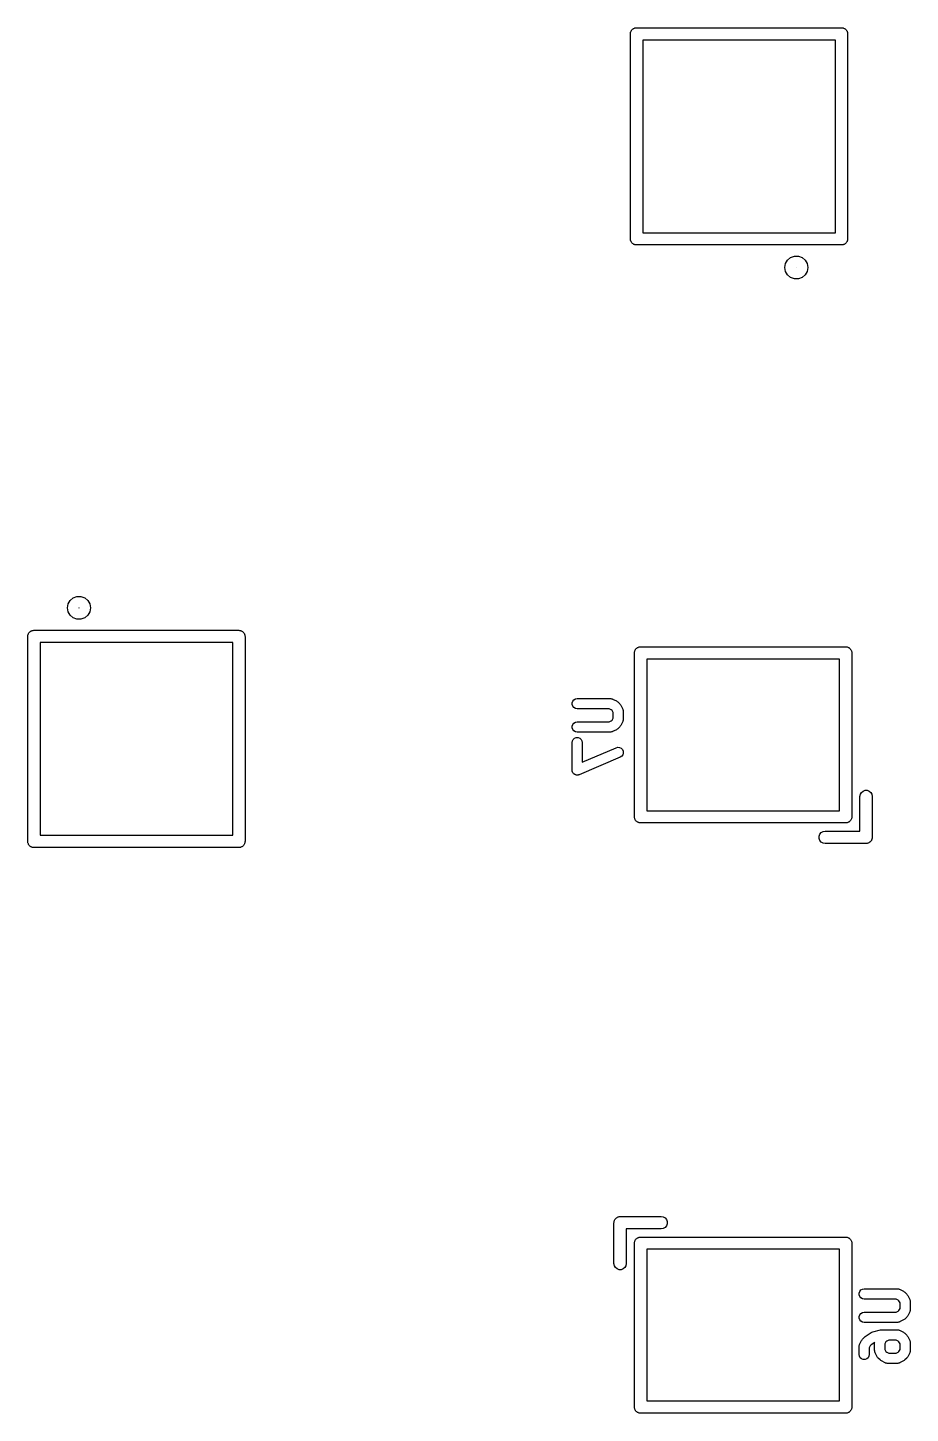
# Model space of a CAD drawing. Extents: x 75.9 to 131.3, y -111.1 to -91.2.
# Drawn here: x 75.92 to 86.69, y -108.12 to -91.22 of the extents above; entities that cross this region are included whole.
import ezdxf

# ---------------------------------------------------------------- set-up
doc = ezdxf.new("R2010")
doc.units = 0
doc.header["$MEASUREMENT"] = 0
doc.layers.add('BLACK', color=7, linetype='CONTINUOUS')

msp = doc.modelspace()

# ---------------------------------------------------------------- linework, layer by layer
at = {"layer": 'Black'}
for p, q in [((83.285, -91.2625), (83.2893, -91.2575)), ((83.2893, -91.2575), (83.2925, -91.2518)), ((83.2925, -91.2518), (83.2976, -91.2476)), ((83.2976, -91.2476), (83.3018, -91.2425)), ((83.3018, -91.2425), (83.3075, -91.2393)), ((83.3075, -91.2393), (83.3125, -91.235)), ((83.3125, -91.235), (83.3187, -91.2328)), ((83.3187, -91.2328), (83.3243, -91.2295)), ((83.3243, -91.2295), (83.3308, -91.2284)), ((83.3308, -91.2284), (83.337, -91.2261)), ((83.337, -91.2261), (83.3435, -91.2261)), ((83.3435, -91.2261), (83.35, -91.225)), ((83.35, -91.225), (85.85, -91.225)), ((85.85, -91.225), (85.8565, -91.2261)), ((85.8565, -91.2261), (85.863, -91.2261)), ((85.863, -91.2261), (85.8692, -91.2284)), ((85.8692, -91.2284), (85.8757, -91.2295)), ((85.8757, -91.2295), (85.8813, -91.2328)), ((85.8813, -91.2328), (85.8875, -91.235)), ((85.8875, -91.235), (85.8925, -91.2393)), ((85.8925, -91.2393), (85.8982, -91.2425)), ((85.8982, -91.2425), (85.9024, -91.2476)), ((85.9024, -91.2476), (85.9075, -91.2518)), ((85.9075, -91.2518), (85.9107, -91.2575)), ((85.9107, -91.2575), (85.915, -91.2625)), ((83.275, -91.3), (83.2761, -91.2935)), ((83.275, -93.8), (83.275, -91.3)), ((83.2761, -91.287), (83.2784, -91.2808)), ((83.2761, -91.2935), (83.2761, -91.287)), ((83.2784, -91.2808), (83.2795, -91.2743)), ((83.2795, -91.2743), (83.2828, -91.2687)), ((83.2828, -91.2687), (83.285, -91.2625)), ((83.425, -91.375), (83.425, -93.725)), ((85.775, -91.375), (83.425, -91.375)), ((85.775, -93.725), (85.775, -91.375)), ((85.915, -91.2625), (85.9172, -91.2687)), ((85.9172, -91.2687), (85.9205, -91.2743)), ((85.9205, -91.2743), (85.9216, -91.2808)), ((85.9216, -91.2808), (85.9239, -91.287)), ((85.9239, -91.287), (85.9239, -91.2935)), ((85.9239, -91.2935), (85.925, -91.3)), ((85.925, -91.3), (85.925, -93.8)), ((83.425, -93.725), (85.775, -93.725)), ((83.2761, -93.8065), (83.275, -93.8)), ((83.2761, -93.813), (83.2761, -93.8065)), ((83.2784, -93.8192), (83.2761, -93.813)), ((83.2795, -93.8257), (83.2784, -93.8192)), ((83.2828, -93.8313), (83.2795, -93.8257)), ((83.285, -93.8375), (83.2828, -93.8313)), ((83.2893, -93.8425), (83.285, -93.8375)), ((83.2925, -93.8482), (83.2893, -93.8425)), ((83.2976, -93.8524), (83.2925, -93.8482)), ((83.3018, -93.8575), (83.2976, -93.8524)), ((83.3075, -93.8607), (83.3018, -93.8575)), ((83.3125, -93.865), (83.3075, -93.8607)), ((83.3187, -93.8672), (83.3125, -93.865)), ((83.3243, -93.8705), (83.3187, -93.8672)), ((83.3308, -93.8716), (83.3243, -93.8705)), ((83.337, -93.8739), (83.3308, -93.8716)), ((83.3435, -93.8739), (83.337, -93.8739)), ((83.35, -93.875), (83.3435, -93.8739)), ((85.85, -93.875), (83.35, -93.875)), ((85.8565, -93.8739), (85.85, -93.875)), ((85.863, -93.8739), (85.8565, -93.8739)), ((85.8692, -93.8716), (85.863, -93.8739)), ((85.8757, -93.8705), (85.8692, -93.8716)), ((85.8813, -93.8672), (85.8757, -93.8705)), ((85.8875, -93.865), (85.8813, -93.8672)), ((85.8925, -93.8607), (85.8875, -93.865)), ((85.8982, -93.8575), (85.8925, -93.8607)), ((85.9024, -93.8524), (85.8982, -93.8575)), ((85.9075, -93.8482), (85.9024, -93.8524)), ((85.9107, -93.8425), (85.9075, -93.8482)), ((85.915, -93.8375), (85.9107, -93.8425)), ((85.9172, -93.8313), (85.915, -93.8375)), ((85.9205, -93.8257), (85.9172, -93.8313)), ((85.9216, -93.8192), (85.9205, -93.8257)), ((85.9239, -93.813), (85.9216, -93.8192)), ((85.925, -93.8), (85.9239, -93.8065)), ((85.9239, -93.8065), (85.9239, -93.813)), ((85.1593, -94.15), (85.1678, -94.1019)), ((85.1678, -94.1019), (85.1922, -94.0596)), ((85.1922, -94.0596), (85.2296, -94.0281)), ((85.2296, -94.0281), (85.2756, -94.0114)), ((85.2756, -94.0114), (85.3244, -94.0114)), ((85.3244, -94.0114), (85.3704, -94.0281)), ((85.3704, -94.0281), (85.4078, -94.0596)), ((85.4078, -94.0596), (85.4322, -94.1019)), ((85.4322, -94.1019), (85.4407, -94.15)), ((85.1678, -94.1981), (85.1593, -94.15)), ((85.1922, -94.2404), (85.1678, -94.1981)), ((85.2296, -94.2719), (85.1922, -94.2404)), ((85.2756, -94.2886), (85.2296, -94.2719)), ((85.3244, -94.2886), (85.2756, -94.2886)), ((85.2995, -94.1495), (85.2993, -94.1498)), ((85.2993, -94.1498), (85.2993, -94.15)), ((85.2993, -94.15), (85.2993, -94.1502)), ((85.2993, -94.1502), (85.2995, -94.1505)), ((85.2996, -94.1494), (85.2995, -94.1495)), ((85.2995, -94.1505), (85.2996, -94.1506)), ((85.2999, -94.1493), (85.2996, -94.1494)), ((85.2996, -94.1506), (85.2999, -94.1507)), ((85.3001, -94.1493), (85.2999, -94.1493)), ((85.2999, -94.1507), (85.3001, -94.1507)), ((85.3004, -94.1494), (85.3001, -94.1493)), ((85.3001, -94.1507), (85.3004, -94.1506)), ((85.3005, -94.1495), (85.3004, -94.1494)), ((85.3004, -94.1506), (85.3005, -94.1505)), ((85.3007, -94.1498), (85.3005, -94.1495)), ((85.3005, -94.1505), (85.3007, -94.1502)), ((85.3007, -94.15), (85.3007, -94.1498)), ((85.3007, -94.1502), (85.3007, -94.15)), ((85.3704, -94.2719), (85.3244, -94.2886)), ((85.4078, -94.2404), (85.3704, -94.2719)), ((85.4322, -94.1981), (85.4078, -94.2404)), ((85.4407, -94.15), (85.4322, -94.1981)), ((76.4422, -98.2096), (76.4796, -98.1781)), ((76.4796, -98.1781), (76.5256, -98.1614)), ((76.5256, -98.1614), (76.5744, -98.1614)), ((76.5744, -98.1614), (76.6204, -98.1781)), ((76.6204, -98.1781), (76.6578, -98.2096)), ((76.4093, -98.3), (76.4178, -98.2519)), ((76.4178, -98.3481), (76.4093, -98.3)), ((76.4178, -98.2519), (76.4422, -98.2096)), ((76.4422, -98.3904), (76.4178, -98.3481)), ((76.5495, -98.2995), (76.5493, -98.2998)), ((76.5493, -98.2998), (76.5493, -98.3)), ((76.5493, -98.3), (76.5493, -98.3002)), ((76.5493, -98.3002), (76.5495, -98.3005)), ((76.5496, -98.2994), (76.5495, -98.2995)), ((76.5495, -98.3005), (76.5496, -98.3006)), ((76.5499, -98.2993), (76.5496, -98.2994)), ((76.5496, -98.3006), (76.5499, -98.3007)), ((76.5501, -98.2993), (76.5499, -98.2993)), ((76.5499, -98.3007), (76.5501, -98.3007)), ((76.5504, -98.2994), (76.5501, -98.2993)), ((76.5501, -98.3007), (76.5504, -98.3006)), ((76.5505, -98.2995), (76.5504, -98.2994)), ((76.5504, -98.3006), (76.5505, -98.3005)), ((76.5507, -98.2998), (76.5505, -98.2995)), ((76.5505, -98.3005), (76.5507, -98.3002)), ((76.5507, -98.3), (76.5507, -98.2998)), ((76.5507, -98.3002), (76.5507, -98.3)), ((76.6578, -98.2096), (76.6822, -98.2519)), ((76.6822, -98.3481), (76.6578, -98.3904)), ((76.6822, -98.2519), (76.6907, -98.3)), ((76.6907, -98.3), (76.6822, -98.3481)), ((76.4796, -98.4219), (76.4422, -98.3904)), ((76.5256, -98.4386), (76.4796, -98.4219)), ((76.5744, -98.4386), (76.5256, -98.4386)), ((76.6204, -98.4219), (76.5744, -98.4386)), ((76.6578, -98.3904), (76.6204, -98.4219)), ((75.925, -98.65), (75.9261, -98.6435)), ((75.925, -101.15), (75.925, -98.65)), ((75.9261, -98.637), (75.9284, -98.6308)), ((75.9261, -98.6435), (75.9261, -98.637)), ((75.9284, -98.6308), (75.9295, -98.6243)), ((75.9295, -98.6243), (75.9328, -98.6187)), ((75.9328, -98.6187), (75.935, -98.6125)), ((75.935, -98.6125), (75.9393, -98.6075)), ((75.9393, -98.6075), (75.9425, -98.6018)), ((75.9425, -98.6018), (75.9476, -98.5976)), ((75.9476, -98.5976), (75.9518, -98.5925)), ((75.9518, -98.5925), (75.9575, -98.5893)), ((75.9575, -98.5893), (75.9625, -98.585)), ((75.9625, -98.585), (75.9687, -98.5828)), ((75.9687, -98.5828), (75.9743, -98.5795)), ((75.9743, -98.5795), (75.9808, -98.5784)), ((75.9808, -98.5784), (75.987, -98.5761)), ((75.987, -98.5761), (75.9935, -98.5761)), ((75.9935, -98.5761), (76, -98.575)), ((76, -98.575), (78.5, -98.575)), ((78.5, -98.575), (78.5065, -98.5761)), ((78.5065, -98.5761), (78.513, -98.5761)), ((78.513, -98.5761), (78.5192, -98.5784)), ((78.5192, -98.5784), (78.5257, -98.5795)), ((78.5257, -98.5795), (78.5313, -98.5828)), ((78.5313, -98.5828), (78.5375, -98.585)), ((78.5375, -98.585), (78.5425, -98.5893)), ((78.5425, -98.5893), (78.5482, -98.5925)), ((78.5482, -98.5925), (78.5524, -98.5976)), ((78.5524, -98.5976), (78.5575, -98.6018)), ((78.5575, -98.6018), (78.5607, -98.6075)), ((78.5607, -98.6075), (78.565, -98.6125)), ((78.565, -98.6125), (78.5672, -98.6187)), ((78.5672, -98.6187), (78.5705, -98.6243)), ((78.5705, -98.6243), (78.5716, -98.6308)), ((78.5716, -98.6308), (78.5739, -98.637)), ((78.5739, -98.637), (78.5739, -98.6435)), ((78.5739, -98.6435), (78.575, -98.65)), ((78.575, -98.65), (78.575, -101.15)), ((76.075, -98.725), (76.075, -101.075)), ((78.425, -98.725), (76.075, -98.725)), ((78.425, -101.075), (78.425, -98.725)), ((83.325, -98.85), (83.3261, -98.8435)), ((83.325, -100.85), (83.325, -98.85)), ((83.3261, -98.837), (83.3284, -98.8308)), ((83.3261, -98.8435), (83.3261, -98.837)), ((83.3284, -98.8308), (83.3295, -98.8243)), ((83.3295, -98.8243), (83.3328, -98.8187)), ((83.3328, -98.8187), (83.335, -98.8125)), ((83.335, -98.8125), (83.3393, -98.8075)), ((83.3393, -98.8075), (83.3425, -98.8018)), ((83.3425, -98.8018), (83.3476, -98.7976)), ((83.3476, -98.7976), (83.3518, -98.7925)), ((83.3518, -98.7925), (83.3575, -98.7893)), ((83.3575, -98.7893), (83.3625, -98.785)), ((83.3625, -98.785), (83.3687, -98.7828)), ((83.3687, -98.7828), (83.3743, -98.7795)), ((83.3743, -98.7795), (83.3808, -98.7784)), ((83.3808, -98.7784), (83.387, -98.7761)), ((83.387, -98.7761), (83.3935, -98.7761)), ((83.3935, -98.7761), (83.4, -98.775)), ((83.4, -98.775), (85.9, -98.775)), ((85.9, -98.775), (85.9065, -98.7761)), ((85.9065, -98.7761), (85.913, -98.7761)), ((85.913, -98.7761), (85.9192, -98.7784)), ((85.9192, -98.7784), (85.9257, -98.7795)), ((85.9257, -98.7795), (85.9313, -98.7828)), ((85.9313, -98.7828), (85.9375, -98.785)), ((85.9375, -98.785), (85.9425, -98.7893)), ((85.9425, -98.7893), (85.9482, -98.7925)), ((85.9482, -98.7925), (85.9524, -98.7976)), ((85.9524, -98.7976), (85.9575, -98.8018)), ((85.9575, -98.8018), (85.9607, -98.8075)), ((85.9607, -98.8075), (85.965, -98.8125)), ((85.965, -98.8125), (85.9672, -98.8187)), ((85.9672, -98.8187), (85.9705, -98.8243)), ((85.9705, -98.8243), (85.9716, -98.8308)), ((85.9716, -98.8308), (85.9739, -98.837)), ((85.9739, -98.837), (85.9739, -98.8435)), ((85.9739, -98.8435), (85.975, -98.85)), ((85.975, -98.85), (85.975, -100.85)), ((83.475, -98.925), (83.475, -100.775)), ((85.825, -98.925), (83.475, -98.925)), ((85.825, -100.775), (85.825, -98.925)), ((82.5646, -99.4582), (82.5721, -99.4378)), ((82.5646, -99.4799), (82.5646, -99.4582)), ((82.5721, -99.5003), (82.5646, -99.4799)), ((82.5721, -99.4378), (82.586, -99.4212)), ((82.586, -99.5169), (82.5721, -99.5003)), ((82.586, -99.4212), (82.6048, -99.4103)), ((82.6048, -99.5278), (82.586, -99.5169)), ((82.6048, -99.4103), (82.6262, -99.4065)), ((82.6262, -99.5315), (82.6048, -99.5278)), ((82.6262, -99.4065), (83.031, -99.4065)), ((83.0162, -99.5315), (82.6262, -99.5315)), ((83.0416, -99.5442), (83.0162, -99.5315)), ((83.031, -99.4065), (83.0345, -99.4072)), ((83.0345, -99.4072), (83.0381, -99.407)), ((83.0381, -99.407), (83.0451, -99.409)), ((83.0451, -99.409), (83.0523, -99.4103)), ((83.0523, -99.4103), (83.0554, -99.4121)), ((83.0554, -99.4121), (83.0589, -99.4131)), ((83.0589, -99.4131), (83.1065, -99.437)), ((83.1065, -99.437), (83.1146, -99.4429)), ((83.1146, -99.4429), (83.1228, -99.4487)), ((83.1228, -99.4487), (83.1466, -99.4725)), ((83.1466, -99.4725), (83.1523, -99.4807)), ((83.1523, -99.4807), (83.1583, -99.4887)), ((83.1583, -99.4887), (83.1821, -99.5363)), ((83.1821, -99.5363), (83.1831, -99.5398)), ((83.1831, -99.5398), (83.1849, -99.5429)), ((82.5721, -99.7235), (82.586, -99.7069)), ((82.586, -99.7069), (82.6048, -99.696)), ((82.6048, -99.696), (82.6262, -99.6923)), ((82.6262, -99.6923), (83.0162, -99.6923)), ((83.0162, -99.6923), (83.0416, -99.6796)), ((83.051, -99.5537), (83.0416, -99.5442)), ((83.0416, -99.6796), (83.051, -99.6701)), ((83.0637, -99.579), (83.051, -99.5537)), ((83.051, -99.6701), (83.0637, -99.6448)), ((83.0637, -99.6448), (83.0637, -99.579)), ((83.1821, -99.6875), (83.1583, -99.7351)), ((83.1831, -99.684), (83.1821, -99.6875)), ((83.1849, -99.6809), (83.1831, -99.684)), ((83.1849, -99.5429), (83.1862, -99.5501)), ((83.1862, -99.6737), (83.1849, -99.6809)), ((83.1862, -99.5501), (83.1883, -99.5571)), ((83.1883, -99.6667), (83.1862, -99.6737)), ((83.1883, -99.5571), (83.1881, -99.5607)), ((83.1881, -99.5607), (83.1887, -99.5643)), ((83.1887, -99.6595), (83.1881, -99.6631)), ((83.1881, -99.6631), (83.1883, -99.6667)), ((83.1887, -99.5643), (83.1887, -99.6595)), ((82.5646, -99.7439), (82.5721, -99.7235)), ((82.5646, -99.7656), (82.5646, -99.7439)), ((82.5721, -99.786), (82.5646, -99.7656)), ((82.586, -99.8026), (82.5721, -99.786)), ((82.6048, -99.8135), (82.586, -99.8026)), ((82.6262, -99.8173), (82.6048, -99.8135)), ((83.031, -99.8173), (82.6262, -99.8173)), ((83.0345, -99.8166), (83.031, -99.8173)), ((83.0381, -99.8169), (83.0345, -99.8166)), ((83.0451, -99.8148), (83.0381, -99.8169)), ((83.0523, -99.8135), (83.0451, -99.8148)), ((83.0555, -99.8117), (83.0523, -99.8135)), ((83.0589, -99.8107), (83.0555, -99.8117)), ((83.1065, -99.7869), (83.0589, -99.8107)), ((83.1146, -99.7809), (83.1065, -99.7869)), ((83.1228, -99.7751), (83.1146, -99.7809)), ((83.1466, -99.7513), (83.1228, -99.7751)), ((83.1523, -99.7431), (83.1466, -99.7513)), ((83.1583, -99.7351), (83.1523, -99.7431)), ((82.5637, -99.9452), (82.5675, -99.9239)), ((82.5637, -100.279), (82.5637, -99.9452)), ((82.5675, -99.9239), (82.5783, -99.9051)), ((82.5783, -99.9051), (82.5949, -99.8911)), ((82.5949, -99.8911), (82.6153, -99.8837)), ((82.6153, -99.8837), (82.637, -99.8837)), ((82.637, -99.8837), (82.6574, -99.8911)), ((82.6574, -99.8911), (82.6741, -99.9051)), ((82.6741, -99.9051), (82.6849, -99.9239)), ((82.6849, -99.9239), (82.6887, -99.9452)), ((82.6887, -99.9452), (82.6887, -100.184)), ((82.6887, -100.184), (83.1016, -100.007)), ((83.1016, -100.007), (83.1227, -100.002)), ((83.1227, -100.002), (83.1443, -100.004)), ((83.1443, -100.004), (83.1636, -100.014)), ((83.1636, -100.014), (83.1785, -100.03)), ((83.1785, -100.03), (83.187, -100.05)), ((83.1508, -100.122), (82.6508, -100.336)), ((83.169, -100.11), (83.1508, -100.122)), ((83.182, -100.092), (83.169, -100.11)), ((83.1883, -100.072), (83.182, -100.092)), ((83.187, -100.05), (83.1883, -100.072)), ((82.5649, -100.286), (82.5637, -100.279)), ((82.5653, -100.293), (82.5649, -100.286)), ((82.5668, -100.296), (82.5653, -100.293)), ((82.5675, -100.3), (82.5668, -100.296)), ((82.5711, -100.306), (82.5675, -100.3)), ((82.5739, -100.313), (82.5711, -100.306)), ((82.5764, -100.316), (82.5739, -100.313)), ((82.5783, -100.319), (82.5764, -100.316)), ((82.5838, -100.323), (82.5783, -100.319)), ((82.5887, -100.329), (82.5838, -100.323)), ((82.5921, -100.33), (82.5887, -100.329)), ((82.5949, -100.333), (82.5921, -100.33)), ((82.6017, -100.335), (82.5949, -100.333)), ((82.6081, -100.338), (82.6017, -100.335)), ((82.6118, -100.339), (82.6081, -100.338)), ((82.6153, -100.34), (82.6118, -100.339)), ((82.6225, -100.34), (82.6153, -100.34)), ((82.6297, -100.341), (82.6225, -100.34)), ((82.6333, -100.34), (82.6297, -100.341)), ((82.637, -100.34), (82.6333, -100.34)), ((82.6438, -100.338), (82.637, -100.34)), ((82.6508, -100.336), (82.6438, -100.338)), ((86.0795, -100.574), (86.0925, -100.552)), ((86.0925, -100.552), (86.1125, -100.535)), ((86.1125, -100.535), (86.137, -100.526)), ((86.137, -100.526), (86.163, -100.526)), ((86.163, -100.526), (86.1875, -100.535)), ((86.1875, -100.535), (86.2075, -100.552)), ((86.2075, -100.552), (86.2205, -100.574)), ((86.075, -100.6), (86.0795, -100.574)), ((86.075, -101.025), (86.075, -100.6)), ((86.2205, -100.574), (86.225, -100.6)), ((86.225, -100.6), (86.225, -101.1)), ((83.3261, -100.856), (83.325, -100.85)), ((83.3261, -100.863), (83.3261, -100.856)), ((83.3284, -100.869), (83.3261, -100.863)), ((83.3295, -100.876), (83.3284, -100.869)), ((83.3328, -100.881), (83.3295, -100.876)), ((83.335, -100.887), (83.3328, -100.881)), ((83.3393, -100.893), (83.335, -100.887)), ((83.3425, -100.898), (83.3393, -100.893)), ((83.475, -100.775), (85.825, -100.775)), ((85.9607, -100.893), (85.9575, -100.898)), ((85.965, -100.887), (85.9607, -100.893)), ((85.9672, -100.881), (85.965, -100.887)), ((85.9705, -100.876), (85.9672, -100.881)), ((85.9716, -100.869), (85.9705, -100.876)), ((85.9739, -100.863), (85.9716, -100.869)), ((85.975, -100.85), (85.9739, -100.856)), ((85.9739, -100.856), (85.9739, -100.863)), ((83.3476, -100.902), (83.3425, -100.898)), ((83.3518, -100.907), (83.3476, -100.902)), ((83.3575, -100.911), (83.3518, -100.907)), ((83.3625, -100.915), (83.3575, -100.911)), ((83.3687, -100.917), (83.3625, -100.915)), ((83.3743, -100.92), (83.3687, -100.917)), ((83.3808, -100.922), (83.3743, -100.92)), ((83.387, -100.924), (83.3808, -100.922)), ((83.3935, -100.924), (83.387, -100.924)), ((83.4, -100.925), (83.3935, -100.924)), ((85.9, -100.925), (83.4, -100.925)), ((85.5761, -101.087), (85.585, -101.062)), ((85.585, -101.062), (85.6018, -101.043)), ((85.6018, -101.043), (85.6243, -101.03)), ((85.6243, -101.03), (85.65, -101.025)), ((85.65, -101.025), (86.075, -101.025)), ((85.9065, -100.924), (85.9, -100.925)), ((85.913, -100.924), (85.9065, -100.924)), ((85.9192, -100.922), (85.913, -100.924)), ((85.9257, -100.92), (85.9192, -100.922)), ((85.9313, -100.917), (85.9257, -100.92)), ((85.9375, -100.915), (85.9313, -100.917)), ((85.9425, -100.911), (85.9375, -100.915)), ((85.9482, -100.907), (85.9425, -100.911)), ((85.9524, -100.902), (85.9482, -100.907)), ((85.9575, -100.898), (85.9524, -100.902)), ((75.9261, -101.156), (75.925, -101.15)), ((75.9261, -101.163), (75.9261, -101.156)), ((75.9284, -101.169), (75.9261, -101.163)), ((75.9295, -101.176), (75.9284, -101.169)), ((75.9328, -101.181), (75.9295, -101.176)), ((75.935, -101.188), (75.9328, -101.181)), ((75.9393, -101.193), (75.935, -101.188)), ((75.9425, -101.198), (75.9393, -101.193)), ((75.9476, -101.202), (75.9425, -101.198)), ((75.9518, -101.207), (75.9476, -101.202)), ((75.9575, -101.211), (75.9518, -101.207)), ((75.9625, -101.215), (75.9575, -101.211)), ((75.9687, -101.217), (75.9625, -101.215)), ((75.9743, -101.22), (75.9687, -101.217)), ((75.9808, -101.222), (75.9743, -101.22)), ((75.987, -101.224), (75.9808, -101.222)), ((75.9935, -101.224), (75.987, -101.224)), ((76, -101.225), (75.9935, -101.224)), ((78.5, -101.225), (76, -101.225)), ((76.075, -101.075), (78.425, -101.075)), ((78.5065, -101.224), (78.5, -101.225)), ((78.513, -101.224), (78.5065, -101.224)), ((78.5192, -101.222), (78.513, -101.224)), ((78.5257, -101.22), (78.5192, -101.222)), ((78.5313, -101.217), (78.5257, -101.22)), ((78.5375, -101.215), (78.5313, -101.217)), ((78.5425, -101.211), (78.5375, -101.215)), ((78.5482, -101.207), (78.5425, -101.211)), ((78.5524, -101.202), (78.5482, -101.207)), ((78.5575, -101.198), (78.5524, -101.202)), ((78.5607, -101.193), (78.5575, -101.198)), ((78.565, -101.188), (78.5607, -101.193)), ((78.5672, -101.181), (78.565, -101.188)), ((78.5705, -101.176), (78.5672, -101.181)), ((78.5716, -101.169), (78.5705, -101.176)), ((78.5739, -101.163), (78.5716, -101.169)), ((78.575, -101.15), (78.5739, -101.156)), ((78.5739, -101.156), (78.5739, -101.163)), ((85.5761, -101.113), (85.5761, -101.087)), ((85.585, -101.137), (85.5761, -101.113)), ((85.6018, -101.157), (85.585, -101.137)), ((85.6243, -101.17), (85.6018, -101.157)), ((85.65, -101.175), (85.6243, -101.17)), ((86.15, -101.175), (85.65, -101.175)), ((86.1565, -101.174), (86.15, -101.175)), ((86.163, -101.174), (86.1565, -101.174)), ((86.1692, -101.172), (86.163, -101.174)), ((86.1757, -101.17), (86.1692, -101.172)), ((86.1813, -101.167), (86.1757, -101.17)), ((86.1875, -101.165), (86.1813, -101.167)), ((86.1925, -101.161), (86.1875, -101.165)), ((86.1982, -101.157), (86.1925, -101.161)), ((86.2024, -101.152), (86.1982, -101.157)), ((86.2075, -101.148), (86.2024, -101.152)), ((86.2107, -101.143), (86.2075, -101.148)), ((86.215, -101.137), (86.2107, -101.143)), ((86.2172, -101.131), (86.215, -101.137)), ((86.2205, -101.126), (86.2172, -101.131)), ((86.2216, -101.119), (86.2205, -101.126)), ((86.2239, -101.113), (86.2216, -101.119)), ((86.225, -101.1), (86.2239, -101.106)), ((86.2239, -101.106), (86.2239, -101.113)), ((83.075, -105.8), (83.0761, -105.794)), ((83.0761, -105.787), (83.0784, -105.781)), ((83.0761, -105.794), (83.0761, -105.787)), ((83.0784, -105.781), (83.0795, -105.774)), ((83.0795, -105.774), (83.0828, -105.769)), ((83.0828, -105.769), (83.085, -105.762)), ((83.085, -105.762), (83.0893, -105.757)), ((83.0893, -105.757), (83.0925, -105.752)), ((83.0925, -105.752), (83.0976, -105.748)), ((83.0976, -105.748), (83.1018, -105.743)), ((83.1018, -105.743), (83.1075, -105.739)), ((83.1075, -105.739), (83.1125, -105.735)), ((83.1125, -105.735), (83.1187, -105.733)), ((83.1187, -105.733), (83.1243, -105.73)), ((83.1243, -105.73), (83.1308, -105.728)), ((83.1308, -105.728), (83.137, -105.726)), ((83.137, -105.726), (83.1435, -105.726)), ((83.1435, -105.726), (83.15, -105.725)), ((83.15, -105.725), (83.65, -105.725)), ((83.65, -105.725), (83.6757, -105.73)), ((83.6757, -105.73), (83.6982, -105.743)), ((83.6982, -105.743), (83.715, -105.762)), ((83.715, -105.762), (83.7239, -105.787)), ((83.7239, -105.787), (83.7239, -105.813)), ((83.075, -106.3), (83.075, -105.8)), ((83.65, -105.875), (83.225, -105.875)), ((83.225, -105.875), (83.225, -106.3)), ((83.6757, -105.87), (83.65, -105.875)), ((83.6982, -105.857), (83.6757, -105.87)), ((83.715, -105.837), (83.6982, -105.857)), ((83.7239, -105.813), (83.715, -105.837)), ((83.325, -106.05), (83.3261, -106.044)), ((83.325, -108.05), (83.325, -106.05)), ((83.3261, -106.037), (83.3284, -106.031)), ((83.3261, -106.044), (83.3261, -106.037)), ((83.3284, -106.031), (83.3295, -106.024)), ((83.3295, -106.024), (83.3328, -106.019)), ((83.3328, -106.019), (83.335, -106.012)), ((83.335, -106.012), (83.3393, -106.007)), ((83.3393, -106.007), (83.3425, -106.002)), ((83.3425, -106.002), (83.3476, -105.998)), ((83.3476, -105.998), (83.3518, -105.993)), ((83.3518, -105.993), (83.3575, -105.989)), ((83.3575, -105.989), (83.3625, -105.985)), ((83.3625, -105.985), (83.3687, -105.983)), ((83.3687, -105.983), (83.3743, -105.98)), ((83.3743, -105.98), (83.3808, -105.978)), ((83.3808, -105.978), (83.387, -105.976)), ((83.387, -105.976), (83.3935, -105.976)), ((83.3935, -105.976), (83.4, -105.975)), ((83.4, -105.975), (85.9, -105.975)), ((83.475, -106.125), (83.475, -107.975)), ((85.825, -106.125), (83.475, -106.125)), ((85.825, -107.975), (85.825, -106.125)), ((85.9, -105.975), (85.9065, -105.976)), ((85.9065, -105.976), (85.913, -105.976)), ((85.913, -105.976), (85.9192, -105.978)), ((85.9192, -105.978), (85.9257, -105.98)), ((85.9257, -105.98), (85.9313, -105.983)), ((85.9313, -105.983), (85.9375, -105.985)), ((85.9375, -105.985), (85.9425, -105.989)), ((85.9425, -105.989), (85.9482, -105.993)), ((85.9482, -105.993), (85.9524, -105.998)), ((85.9524, -105.998), (85.9575, -106.002)), ((85.9575, -106.002), (85.9607, -106.007)), ((85.9607, -106.007), (85.965, -106.012)), ((85.965, -106.012), (85.9672, -106.019)), ((85.9672, -106.019), (85.9705, -106.024)), ((85.9705, -106.024), (85.9716, -106.031)), ((85.9716, -106.031), (85.9739, -106.037)), ((85.9739, -106.037), (85.9739, -106.044)), ((85.9739, -106.044), (85.975, -106.05)), ((85.975, -106.05), (85.975, -108.05)), ((83.0795, -106.326), (83.075, -106.3)), ((83.225, -106.3), (83.2205, -106.326)), ((83.0925, -106.348), (83.0795, -106.326)), ((83.1125, -106.365), (83.0925, -106.348)), ((83.137, -106.374), (83.1125, -106.365)), ((83.163, -106.374), (83.137, -106.374)), ((83.1875, -106.365), (83.163, -106.374)), ((83.2075, -106.348), (83.1875, -106.365)), ((83.2205, -106.326), (83.2075, -106.348)), ((86.0646, -106.658), (86.0721, -106.638)), ((86.0721, -106.638), (86.086, -106.621)), ((86.086, -106.621), (86.1048, -106.61)), ((86.1048, -106.61), (86.1262, -106.607)), ((86.1262, -106.607), (86.531, -106.607)), ((86.531, -106.607), (86.5345, -106.607)), ((86.5345, -106.607), (86.5381, -106.607)), ((86.5381, -106.607), (86.5451, -106.609)), ((86.5451, -106.609), (86.5523, -106.61)), ((86.5523, -106.61), (86.5554, -106.612)), ((86.5554, -106.612), (86.5589, -106.613)), ((86.5589, -106.613), (86.6065, -106.637)), ((86.6065, -106.637), (86.6146, -106.643)), ((86.0646, -106.68), (86.0646, -106.658)), ((86.0721, -106.7), (86.0646, -106.68)), ((86.086, -106.717), (86.0721, -106.7)), ((86.1048, -106.728), (86.086, -106.717)), ((86.1262, -106.732), (86.1048, -106.728)), ((86.5162, -106.732), (86.1262, -106.732)), ((86.5416, -106.744), (86.5162, -106.732)), ((86.551, -106.754), (86.5416, -106.744)), ((86.5637, -106.779), (86.551, -106.754)), ((86.5637, -106.845), (86.5637, -106.779)), ((86.6146, -106.643), (86.6228, -106.649)), ((86.6228, -106.649), (86.6466, -106.672)), ((86.6466, -106.672), (86.6523, -106.681)), ((86.6523, -106.681), (86.6583, -106.689)), ((86.6583, -106.689), (86.6821, -106.736)), ((86.6821, -106.736), (86.6831, -106.74)), ((86.6831, -106.74), (86.6849, -106.743)), ((86.6849, -106.743), (86.6862, -106.75)), ((86.6862, -106.75), (86.6883, -106.757)), ((86.6883, -106.757), (86.6881, -106.761)), ((86.6881, -106.761), (86.6887, -106.764)), ((86.6887, -106.764), (86.6887, -106.86)), ((86.0646, -106.944), (86.0721, -106.924)), ((86.0646, -106.966), (86.0646, -106.944)), ((86.0721, -106.986), (86.0646, -106.966)), ((86.0721, -106.924), (86.086, -106.907)), ((86.086, -106.907), (86.1048, -106.896)), ((86.1048, -106.896), (86.1262, -106.892)), ((86.1262, -106.892), (86.5162, -106.892)), ((86.5162, -106.892), (86.5416, -106.88)), ((86.5416, -106.88), (86.551, -106.87)), ((86.551, -106.87), (86.5637, -106.845)), ((86.6228, -106.975), (86.6146, -106.981)), ((86.6466, -106.951), (86.6228, -106.975)), ((86.6523, -106.943), (86.6466, -106.951)), ((86.6583, -106.935), (86.6523, -106.943)), ((86.6821, -106.887), (86.6583, -106.935)), ((86.6831, -106.884), (86.6821, -106.887)), ((86.6849, -106.881), (86.6831, -106.884)), ((86.6862, -106.874), (86.6849, -106.881)), ((86.6883, -106.867), (86.6862, -106.874)), ((86.6887, -106.86), (86.6881, -106.863)), ((86.6881, -106.863), (86.6883, -106.867)), ((86.086, -107.003), (86.0721, -106.986)), ((86.1048, -107.013), (86.086, -107.003)), ((86.1262, -107.017), (86.1048, -107.013)), ((86.531, -107.017), (86.1262, -107.017)), ((86.1391, -107.188), (86.2106, -107.141)), ((86.2106, -107.141), (86.2203, -107.137)), ((86.2203, -107.137), (86.2301, -107.132)), ((86.2301, -107.132), (86.3253, -107.108)), ((86.3253, -107.108), (86.3329, -107.108)), ((86.3329, -107.108), (86.3405, -107.107)), ((86.3405, -107.107), (86.531, -107.107)), ((86.5345, -107.017), (86.531, -107.017)), ((86.531, -107.107), (86.5345, -107.107)), ((86.5381, -107.017), (86.5345, -107.017)), ((86.5345, -107.107), (86.5381, -107.107)), ((86.5451, -107.015), (86.5381, -107.017)), ((86.5381, -107.107), (86.5451, -107.109)), ((86.5523, -107.013), (86.5451, -107.015)), ((86.5451, -107.109), (86.5523, -107.11)), ((86.5555, -107.012), (86.5523, -107.013)), ((86.5523, -107.11), (86.5555, -107.112)), ((86.5589, -107.011), (86.5555, -107.012)), ((86.5555, -107.112), (86.5589, -107.113)), ((86.6065, -106.987), (86.5589, -107.011)), ((86.5589, -107.113), (86.6065, -107.137)), ((86.6146, -106.981), (86.6065, -106.987)), ((86.6065, -107.137), (86.6146, -107.143)), ((86.6146, -107.143), (86.6228, -107.149)), ((86.0637, -107.312), (86.0643, -107.308)), ((86.0637, -107.407), (86.0637, -107.312)), ((86.0641, -107.305), (86.0662, -107.298)), ((86.0643, -107.308), (86.0641, -107.305)), ((86.0662, -107.298), (86.0675, -107.291)), ((86.0675, -107.291), (86.0693, -107.287)), ((86.0693, -107.287), (86.0703, -107.284)), ((86.0703, -107.284), (86.0941, -107.236)), ((86.0941, -107.236), (86.1001, -107.228)), ((86.1001, -107.228), (86.1058, -107.22)), ((86.1058, -107.22), (86.1296, -107.196)), ((86.1296, -107.196), (86.1347, -107.193)), ((86.1347, -107.193), (86.1391, -107.188)), ((86.2014, -107.301), (86.1887, -107.327)), ((86.2136, -107.289), (86.2014, -107.301)), ((86.2546, -107.262), (86.2136, -107.289)), ((86.2542, -107.264), (86.2546, -107.262)), ((86.2542, -107.36), (86.2542, -107.264)), ((86.3918, -107.254), (86.3792, -107.279)), ((86.3792, -107.279), (86.3792, -107.345)), ((86.4013, -107.244), (86.3918, -107.254)), ((86.4267, -107.232), (86.4013, -107.244)), ((86.5162, -107.232), (86.4267, -107.232)), ((86.5416, -107.244), (86.5162, -107.232)), ((86.551, -107.254), (86.5416, -107.244)), ((86.5637, -107.279), (86.551, -107.254)), ((86.5637, -107.345), (86.5637, -107.279)), ((86.6228, -107.149), (86.6466, -107.172)), ((86.6466, -107.172), (86.6523, -107.181)), ((86.6523, -107.181), (86.6583, -107.189)), ((86.6583, -107.189), (86.6821, -107.236)), ((86.6821, -107.236), (86.6831, -107.24)), ((86.6831, -107.24), (86.6849, -107.243)), ((86.6849, -107.243), (86.6862, -107.25)), ((86.6862, -107.25), (86.6883, -107.257)), ((86.6883, -107.257), (86.6881, -107.261)), ((86.6881, -107.261), (86.6887, -107.264)), ((86.6887, -107.264), (86.6887, -107.36)), ((86.0675, -107.429), (86.0637, -107.407)), ((86.0783, -107.447), (86.0675, -107.429)), ((86.0949, -107.461), (86.0783, -107.447)), ((86.1153, -107.469), (86.0949, -107.461)), ((86.137, -107.469), (86.1153, -107.469)), ((86.1574, -107.461), (86.137, -107.469)), ((86.1741, -107.447), (86.1574, -107.461)), ((86.1849, -107.429), (86.1741, -107.447)), ((86.1887, -107.407), (86.1849, -107.429)), ((86.1887, -107.327), (86.1887, -107.407)), ((86.2548, -107.363), (86.2542, -107.36)), ((86.2546, -107.367), (86.2548, -107.363)), ((86.2567, -107.374), (86.2546, -107.367)), ((86.2579, -107.381), (86.2567, -107.374)), ((86.2597, -107.384), (86.2579, -107.381)), ((86.2608, -107.387), (86.2597, -107.384)), ((86.2846, -107.435), (86.2608, -107.387)), ((86.2905, -107.443), (86.2846, -107.435)), ((86.2963, -107.451), (86.2905, -107.443)), ((86.3201, -107.475), (86.2963, -107.451)), ((86.3283, -107.481), (86.3201, -107.475)), ((86.3363, -107.487), (86.3283, -107.481)), ((86.3792, -107.345), (86.3918, -107.37)), ((86.3918, -107.37), (86.4013, -107.38)), ((86.4013, -107.38), (86.4267, -107.392)), ((86.4267, -107.392), (86.5162, -107.392)), ((86.5162, -107.392), (86.5416, -107.38)), ((86.5416, -107.38), (86.551, -107.37)), ((86.551, -107.37), (86.5637, -107.345)), ((86.6146, -107.481), (86.6065, -107.487)), ((86.6228, -107.475), (86.6146, -107.481)), ((86.6466, -107.451), (86.6228, -107.475)), ((86.6523, -107.443), (86.6466, -107.451)), ((86.6583, -107.435), (86.6523, -107.443)), ((86.6821, -107.387), (86.6583, -107.435)), ((86.6831, -107.384), (86.6821, -107.387)), ((86.6849, -107.381), (86.6831, -107.384)), ((86.6862, -107.374), (86.6849, -107.381)), ((86.6883, -107.367), (86.6862, -107.374)), ((86.6887, -107.36), (86.6881, -107.363)), ((86.6881, -107.363), (86.6883, -107.367)), ((86.384, -107.511), (86.3363, -107.487)), ((86.3874, -107.512), (86.384, -107.511)), ((86.3905, -107.513), (86.3874, -107.512)), ((86.3977, -107.515), (86.3905, -107.513)), ((86.4048, -107.517), (86.3977, -107.515)), ((86.4084, -107.517), (86.4048, -107.517)), ((86.4119, -107.517), (86.4084, -107.517)), ((86.531, -107.517), (86.4119, -107.517)), ((86.5345, -107.517), (86.531, -107.517)), ((86.5381, -107.517), (86.5345, -107.517)), ((86.5451, -107.515), (86.5381, -107.517)), ((86.5523, -107.513), (86.5451, -107.515)), ((86.5554, -107.512), (86.5523, -107.513)), ((86.5589, -107.511), (86.5554, -107.512)), ((86.6065, -107.487), (86.5589, -107.511)), ((83.475, -107.975), (85.825, -107.975)), ((83.3261, -108.056), (83.325, -108.05)), ((83.3261, -108.063), (83.3261, -108.056)), ((83.3284, -108.069), (83.3261, -108.063)), ((83.3295, -108.076), (83.3284, -108.069)), ((83.3328, -108.081), (83.3295, -108.076)), ((83.335, -108.087), (83.3328, -108.081)), ((83.3393, -108.093), (83.335, -108.087)), ((83.3425, -108.098), (83.3393, -108.093)), ((83.3476, -108.102), (83.3425, -108.098)), ((83.3518, -108.107), (83.3476, -108.102)), ((83.3575, -108.111), (83.3518, -108.107)), ((83.3625, -108.115), (83.3575, -108.111)), ((83.3687, -108.117), (83.3625, -108.115)), ((83.3743, -108.12), (83.3687, -108.117)), ((83.3808, -108.122), (83.3743, -108.12)), ((83.387, -108.124), (83.3808, -108.122)), ((83.3935, -108.124), (83.387, -108.124)), ((83.4, -108.125), (83.3935, -108.124)), ((85.9, -108.125), (83.4, -108.125)), ((85.9065, -108.124), (85.9, -108.125)), ((85.913, -108.124), (85.9065, -108.124)), ((85.9192, -108.122), (85.913, -108.124)), ((85.9257, -108.12), (85.9192, -108.122)), ((85.9313, -108.117), (85.9257, -108.12)), ((85.9375, -108.115), (85.9313, -108.117)), ((85.9425, -108.111), (85.9375, -108.115)), ((85.9482, -108.107), (85.9425, -108.111)), ((85.9524, -108.102), (85.9482, -108.107)), ((85.9575, -108.098), (85.9524, -108.102)), ((85.9607, -108.093), (85.9575, -108.098)), ((85.965, -108.087), (85.9607, -108.093)), ((85.9672, -108.081), (85.965, -108.087)), ((85.9705, -108.076), (85.9672, -108.081)), ((85.9716, -108.069), (85.9705, -108.076)), ((85.9739, -108.063), (85.9716, -108.069)), ((85.975, -108.05), (85.9739, -108.056)), ((85.9739, -108.056), (85.9739, -108.063))]:
    msp.add_line(p, q, dxfattribs=at)

doc.saveas('drawing.dxf')
